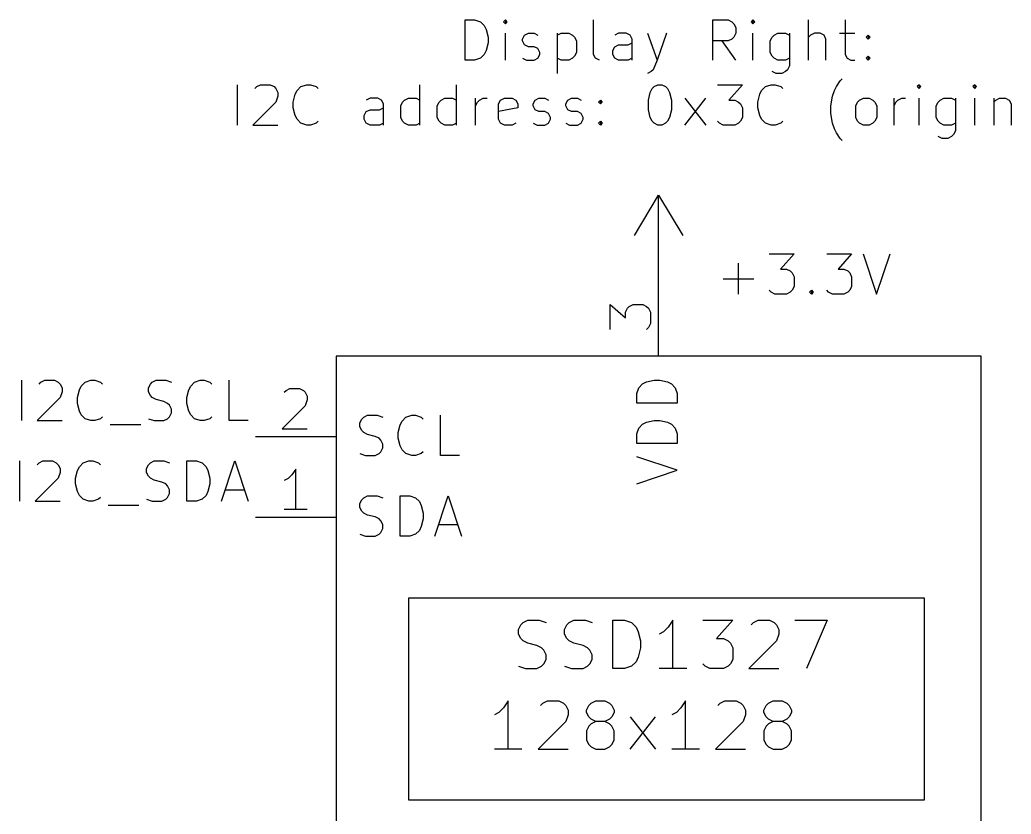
# Model space of a CAD drawing. Header units: millimetres. Extents: x 10 to 287, y -200 to -10.
# Drawn here: x 139.9 to 171.13, y -179.53 to -154.5 of the extents above; entities that cross this region are included whole.
import ezdxf

# ---------------------------------------------------------------- set-up
doc = ezdxf.new("R2010")
doc.units = ezdxf.units.MM
for name, color, linetype in [('GREENSIXTYFIVE', 129, 'CONTINUOUS'), ('LIGHTBLUE', 172, 'CONTINUOUS'), ('LIGHTRED', 12, 'CONTINUOUS'), ('RED', 14, 'CONTINUOUS'), ('REDSIX', 19, 'CONTINUOUS'), ('WHITE', 250, 'CONTINUOUS')]:
    doc.layers.add(name, color=color, linetype=linetype)

msp = doc.modelspace()

# ---------------------------------------------------------------- linework, layer by layer
at = {"layer": 'GREENSIXTYFIVE', "linetype": 'CONTINUOUS'}
for p, q in [((163.5034, -161.8692), (164.2896, -161.8692)), ((163.5034, -161.8692), (164.2896, -161.8692)), ((164.2896, -161.8692), (163.8662, -162.353)), ((164.2896, -161.8692), (163.8662, -162.353)), ((165.3177, -161.8692), (166.1039, -161.8692)), ((165.3177, -161.8692), (166.1039, -161.8692)), ((166.1039, -161.8692), (165.6805, -162.353)), ((166.1039, -161.8692), (165.6805, -162.353)), ((166.4667, -161.8692), (166.89, -163.1392)), ((166.4667, -161.8692), (166.89, -163.1392)), ((166.89, -163.1392), (167.3134, -161.8692)), ((166.89, -163.1392), (167.3134, -161.8692)), ((162.5357, -163.1392), (162.5357, -162.1716)), ((162.5357, -163.1392), (162.5357, -162.1716)), ((163.8662, -162.353), (164.0477, -162.353)), ((163.8662, -162.353), (164.0477, -162.353)), ((164.0477, -162.353), (164.1686, -162.4135)), ((164.0477, -162.353), (164.1686, -162.4135)), ((165.6805, -162.353), (165.862, -162.353)), ((165.6805, -162.353), (165.862, -162.353)), ((165.862, -162.353), (165.9829, -162.4135)), ((165.862, -162.353), (165.9829, -162.4135)), ((162.0519, -162.6554), (163.0196, -162.6554)), ((162.0519, -162.6554), (163.0196, -162.6554)), ((164.1686, -162.4135), (164.2291, -162.474)), ((164.1686, -162.4135), (164.2291, -162.474)), ((164.2291, -162.474), (164.2896, -162.5949)), ((164.2291, -162.474), (164.2896, -162.5949)), ((164.2896, -162.5949), (164.2896, -162.8973)), ((164.2896, -162.5949), (164.2896, -162.8973)), ((165.9829, -162.4135), (166.0434, -162.474)), ((165.9829, -162.4135), (166.0434, -162.474)), ((166.0434, -162.474), (166.1039, -162.5949)), ((166.0434, -162.474), (166.1039, -162.5949)), ((166.1039, -162.5949), (166.1039, -162.8973)), ((166.1039, -162.5949), (166.1039, -162.8973)), ((163.5639, -163.0788), (163.5034, -163.0183)), ((163.5639, -163.0788), (163.5034, -163.0183)), ((164.2291, -163.0183), (164.1686, -163.0788)), ((164.2291, -163.0183), (164.1686, -163.0788)), ((164.2896, -162.8973), (164.2291, -163.0183)), ((164.2896, -162.8973), (164.2291, -163.0183)), ((164.7734, -163.0788), (164.8338, -163.0183)), ((164.7734, -163.0788), (164.8338, -163.0183)), ((164.8338, -163.0183), (164.8943, -163.0788)), ((164.8338, -163.0183), (164.8338, -163.1392)), ((164.8338, -163.0183), (164.8943, -163.0788)), ((164.8338, -163.0183), (164.8338, -163.1392)), ((165.3782, -163.0788), (165.3177, -163.0183)), ((165.3782, -163.0788), (165.3177, -163.0183)), ((166.0434, -163.0183), (165.9829, -163.0788)), ((166.0434, -163.0183), (165.9829, -163.0788)), ((166.1039, -162.8973), (166.0434, -163.0183)), ((166.1039, -162.8973), (166.0434, -163.0183)), ((163.6848, -163.1392), (163.5639, -163.0788)), ((163.6848, -163.1392), (163.5639, -163.0788)), ((164.0477, -163.1392), (163.6848, -163.1392)), ((164.0477, -163.1392), (163.6848, -163.1392)), ((164.1686, -163.0788), (164.0477, -163.1392)), ((164.1686, -163.0788), (164.0477, -163.1392)), ((164.8338, -163.1392), (164.7734, -163.0788)), ((164.8338, -163.1392), (164.7734, -163.0788)), ((164.8943, -163.0788), (164.8338, -163.1392)), ((164.8943, -163.0788), (164.8338, -163.1392)), ((165.4991, -163.1392), (165.3782, -163.0788)), ((165.4991, -163.1392), (165.3782, -163.0788)), ((165.862, -163.1392), (165.4991, -163.1392)), ((165.862, -163.1392), (165.4991, -163.1392)), ((165.9829, -163.0788), (165.862, -163.1392)), ((165.9829, -163.0788), (165.862, -163.1392)), ((159.3375, -166.2732), (159.398, -166.0918)), ((159.3375, -166.2732), (159.398, -166.0918)), ((159.398, -166.0918), (159.519, -165.9708)), ((159.398, -166.0918), (159.519, -165.9708)), ((159.519, -165.9708), (159.6399, -165.9103)), ((159.519, -165.9708), (159.6399, -165.9103)), ((159.6399, -165.9103), (159.8818, -165.8499)), ((159.6399, -165.9103), (159.8818, -165.8499)), ((159.8818, -165.8499), (160.0632, -165.8499)), ((159.8818, -165.8499), (160.0632, -165.8499)), ((160.0632, -165.8499), (160.3051, -165.9103)), ((160.0632, -165.8499), (160.3051, -165.9103)), ((160.3051, -165.9103), (160.4261, -165.9708)), ((160.3051, -165.9103), (160.4261, -165.9708)), ((160.4261, -165.9708), (160.5471, -166.0918)), ((160.4261, -165.9708), (160.5471, -166.0918)), ((160.5471, -166.0918), (160.6075, -166.2732)), ((160.5471, -166.0918), (160.6075, -166.2732)), ((159.3375, -166.5756), (159.3375, -166.2732)), ((159.3375, -166.5756), (159.3375, -166.2732)), ((160.6075, -166.2732), (160.6075, -166.5756)), ((160.6075, -166.2732), (160.6075, -166.5756)), ((160.6075, -166.5756), (159.3375, -166.5756)), ((160.6075, -166.5756), (159.3375, -166.5756)), ((150.6099, -167.1994), (150.6703, -167.0785)), ((150.6099, -167.1994), (150.6703, -167.0785)), ((150.6703, -167.0785), (150.7308, -167.018)), ((150.6703, -167.0785), (150.7308, -167.018)), ((150.7308, -167.018), (150.8518, -166.9575)), ((150.7308, -167.018), (150.8518, -166.9575)), ((150.8518, -166.9575), (151.1541, -166.9575)), ((150.8518, -166.9575), (151.1541, -166.9575)), ((151.1541, -166.9575), (151.3356, -167.018)), ((151.1541, -166.9575), (151.3356, -167.018)), ((151.9403, -167.139), (152.0613, -167.018)), ((151.9403, -167.139), (152.0613, -167.018)), ((152.0613, -167.018), (152.2427, -166.9575)), ((152.0613, -167.018), (152.2427, -166.9575)), ((152.2427, -166.9575), (152.3636, -166.9575)), ((152.2427, -166.9575), (152.3636, -166.9575)), ((152.3636, -166.9575), (152.5451, -167.018)), ((152.3636, -166.9575), (152.5451, -167.018)), ((152.5451, -167.018), (152.6055, -167.0785)), ((152.5451, -167.018), (152.6055, -167.0785)), ((153.1498, -168.2275), (153.1498, -166.9575)), ((153.1498, -168.2275), (153.1498, -166.9575)), ((150.6099, -167.3204), (150.6099, -167.1994)), ((150.6099, -167.3204), (150.6099, -167.1994)), ((150.6703, -167.4413), (150.6099, -167.3204)), ((150.6703, -167.4413), (150.6099, -167.3204)), ((151.8194, -167.5018), (151.8798, -167.2599)), ((151.8194, -167.5018), (151.8798, -167.2599)), ((151.8798, -167.2599), (151.9403, -167.139)), ((151.8798, -167.2599), (151.9403, -167.139)), ((159.3375, -167.5432), (159.398, -167.3618)), ((159.3375, -167.5432), (159.398, -167.3618)), ((159.398, -167.3618), (159.519, -167.2408)), ((159.398, -167.3618), (159.519, -167.2408)), ((159.519, -167.2408), (159.6399, -167.1803)), ((159.519, -167.2408), (159.6399, -167.1803)), ((159.6399, -167.1803), (159.8818, -167.1199)), ((159.6399, -167.1803), (159.8818, -167.1199)), ((159.8818, -167.1199), (160.0632, -167.1199)), ((159.8818, -167.1199), (160.0632, -167.1199)), ((160.0632, -167.1199), (160.3051, -167.1803)), ((160.0632, -167.1199), (160.3051, -167.1803)), ((160.3051, -167.1803), (160.4261, -167.2408)), ((160.3051, -167.1803), (160.4261, -167.2408)), ((160.4261, -167.2408), (160.5471, -167.3618)), ((160.4261, -167.2408), (160.5471, -167.3618)), ((160.5471, -167.3618), (160.6075, -167.5432)), ((160.5471, -167.3618), (160.6075, -167.5432)), ((150.7308, -167.5018), (150.6703, -167.4413)), ((150.7308, -167.5018), (150.6703, -167.4413)), ((150.8518, -167.5623), (150.7308, -167.5018)), ((150.8518, -167.5623), (150.7308, -167.5018)), ((151.0937, -167.6228), (150.8518, -167.5623)), ((151.0937, -167.6228), (150.8518, -167.5623)), ((151.2146, -167.6832), (151.0937, -167.6228)), ((151.2146, -167.6832), (151.0937, -167.6228)), ((151.2751, -167.7437), (151.2146, -167.6832)), ((151.2751, -167.7437), (151.2146, -167.6832)), ((151.8194, -167.6832), (151.8194, -167.5018)), ((151.8194, -167.6832), (151.8194, -167.5018)), ((151.8798, -167.9251), (151.8194, -167.6832)), ((151.8798, -167.9251), (151.8194, -167.6832)), ((159.3375, -167.8456), (159.3375, -167.5432)), ((159.3375, -167.8456), (159.3375, -167.5432)), ((160.6075, -167.5432), (160.6075, -167.8456)), ((160.6075, -167.5432), (160.6075, -167.8456)), ((151.3356, -167.8647), (151.2751, -167.7437)), ((151.3356, -167.8647), (151.2751, -167.7437)), ((151.2751, -168.1066), (151.3356, -167.9856)), ((151.2751, -168.1066), (151.3356, -167.9856)), ((151.3356, -167.9856), (151.3356, -167.8647)), ((151.3356, -167.9856), (151.3356, -167.8647)), ((151.9403, -168.0461), (151.8798, -167.9251)), ((151.9403, -168.0461), (151.8798, -167.9251)), ((160.6075, -167.8456), (159.3375, -167.8456)), ((160.6075, -167.8456), (159.3375, -167.8456)), ((150.6099, -168.1671), (150.7913, -168.2275)), ((150.6099, -168.1671), (150.7913, -168.2275)), ((150.7913, -168.2275), (151.0937, -168.2275)), ((150.7913, -168.2275), (151.0937, -168.2275)), ((151.0937, -168.2275), (151.2146, -168.1671)), ((151.0937, -168.2275), (151.2146, -168.1671)), ((151.2146, -168.1671), (151.2751, -168.1066)), ((151.2146, -168.1671), (151.2751, -168.1066)), ((152.0613, -168.1671), (151.9403, -168.0461)), ((152.0613, -168.1671), (151.9403, -168.0461)), ((152.2427, -168.2275), (152.0613, -168.1671)), ((152.2427, -168.2275), (152.0613, -168.1671)), ((152.3636, -168.2275), (152.2427, -168.2275)), ((152.3636, -168.2275), (152.2427, -168.2275)), ((152.5451, -168.1671), (152.3636, -168.2275)), ((152.5451, -168.1671), (152.3636, -168.2275)), ((152.6055, -168.1066), (152.5451, -168.1671)), ((152.6055, -168.1066), (152.5451, -168.1671)), ((153.7546, -168.2275), (153.1498, -168.2275)), ((153.7546, -168.2275), (153.1498, -168.2275)), ((160.6075, -168.6923), (159.3375, -168.2689)), ((160.6075, -168.6923), (159.3375, -168.2689)), ((159.3375, -169.1156), (160.6075, -168.6923)), ((159.3375, -169.1156), (160.6075, -168.6923)), ((150.6703, -169.6185), (150.7308, -169.558)), ((150.6703, -169.6185), (150.7308, -169.558)), ((150.7308, -169.558), (150.8518, -169.4975)), ((150.7308, -169.558), (150.8518, -169.4975)), ((150.8518, -169.4975), (151.1541, -169.4975)), ((150.8518, -169.4975), (151.1541, -169.4975)), ((151.1541, -169.4975), (151.3356, -169.558)), ((151.1541, -169.4975), (151.3356, -169.558)), ((151.8798, -170.7675), (151.8798, -169.4975)), ((151.8798, -169.4975), (152.1822, -169.4975)), ((151.8798, -170.7675), (151.8798, -169.4975)), ((151.8798, -169.4975), (152.1822, -169.4975)), ((152.1822, -169.4975), (152.3636, -169.558)), ((152.1822, -169.4975), (152.3636, -169.558)), ((152.3636, -169.558), (152.4846, -169.679)), ((152.3636, -169.558), (152.4846, -169.679)), ((152.9684, -170.7675), (153.3917, -169.4975)), ((152.9684, -170.7675), (153.3917, -169.4975)), ((153.3917, -169.4975), (153.8151, -170.7675)), ((153.3917, -169.4975), (153.8151, -170.7675)), ((150.6099, -169.7394), (150.6703, -169.6185)), ((150.6099, -169.7394), (150.6703, -169.6185)), ((150.6099, -169.8604), (150.6099, -169.7394)), ((150.6099, -169.8604), (150.6099, -169.7394)), ((150.6703, -169.9813), (150.6099, -169.8604)), ((150.6703, -169.9813), (150.6099, -169.8604)), ((152.4846, -169.679), (152.5451, -169.7999)), ((152.4846, -169.679), (152.5451, -169.7999)), ((152.5451, -169.7999), (152.6055, -170.0418)), ((152.5451, -169.7999), (152.6055, -170.0418)), ((150.7308, -170.0418), (150.6703, -169.9813)), ((150.7308, -170.0418), (150.6703, -169.9813)), ((150.8518, -170.1023), (150.7308, -170.0418)), ((150.8518, -170.1023), (150.7308, -170.0418)), ((151.0937, -170.1628), (150.8518, -170.1023)), ((151.0937, -170.1628), (150.8518, -170.1023)), ((151.2146, -170.2232), (151.0937, -170.1628)), ((151.2146, -170.2232), (151.0937, -170.1628)), ((152.6055, -170.0418), (152.6055, -170.2232)), ((152.6055, -170.0418), (152.6055, -170.2232)), ((151.2751, -170.2837), (151.2146, -170.2232)), ((151.2751, -170.2837), (151.2146, -170.2232)), ((151.3356, -170.4047), (151.2751, -170.2837)), ((151.3356, -170.4047), (151.2751, -170.2837)), ((151.3356, -170.5256), (151.3356, -170.4047)), ((151.3356, -170.5256), (151.3356, -170.4047)), ((152.5451, -170.4651), (152.4846, -170.5861)), ((152.5451, -170.4651), (152.4846, -170.5861)), ((152.6055, -170.2232), (152.5451, -170.4651)), ((152.6055, -170.2232), (152.5451, -170.4651)), ((153.0894, -170.4047), (153.6941, -170.4047)), ((153.0894, -170.4047), (153.6941, -170.4047)), ((150.6099, -170.7071), (150.7913, -170.7675)), ((150.6099, -170.7071), (150.7913, -170.7675)), ((150.7913, -170.7675), (151.0937, -170.7675)), ((150.7913, -170.7675), (151.0937, -170.7675)), ((151.0937, -170.7675), (151.2146, -170.7071)), ((151.0937, -170.7675), (151.2146, -170.7071)), ((151.2146, -170.7071), (151.2751, -170.6466)), ((151.2146, -170.7071), (151.2751, -170.6466)), ((151.2751, -170.6466), (151.3356, -170.5256)), ((151.2751, -170.6466), (151.3356, -170.5256)), ((152.1822, -170.7675), (151.8798, -170.7675)), ((152.1822, -170.7675), (151.8798, -170.7675)), ((152.3636, -170.7071), (152.1822, -170.7675)), ((152.3636, -170.7071), (152.1822, -170.7675)), ((152.4846, -170.5861), (152.3636, -170.7071)), ((152.4846, -170.5861), (152.3636, -170.7071))]:
    msp.add_line(p, q, dxfattribs=at)
at = {"layer": 'LIGHTBLUE', "linetype": 'CONTINUOUS'}
for p, q in [((153.924, -155.7709), (153.924, -154.5009)), ((153.924, -154.5009), (154.2264, -154.5009)), ((154.2264, -154.5009), (154.4078, -154.5614)), ((154.4078, -154.5614), (154.5288, -154.6824)), ((155.194, -154.5009), (155.1336, -154.5614)), ((155.1336, -154.5614), (155.194, -154.6219)), ((155.2545, -154.5614), (155.194, -154.5009)), ((155.194, -154.5009), (155.194, -154.6219)), ((155.194, -154.6219), (155.2545, -154.5614)), ((157.9759, -155.5895), (157.9759, -154.5009)), ((161.7253, -155.7709), (161.7253, -154.5009)), ((161.7253, -154.5009), (162.2091, -154.5009)), ((162.2091, -154.5009), (162.3301, -154.5614)), ((162.3301, -154.5614), (162.3906, -154.6219)), ((162.9953, -154.5009), (162.9349, -154.5614)), ((162.9349, -154.5614), (162.9953, -154.6219)), ((163.0558, -154.5614), (162.9953, -154.5009)), ((162.9953, -154.5009), (162.9953, -154.6219)), ((162.9953, -154.6219), (163.0558, -154.5614)), ((164.7491, -155.7709), (164.7491, -154.5009)), ((165.8981, -154.5009), (165.8981, -155.5895)), ((154.5288, -154.6824), (154.5893, -154.8033)), ((154.5893, -154.8033), (154.6497, -155.0452)), ((162.3906, -154.6219), (162.451, -154.7428)), ((162.451, -154.7428), (162.451, -154.9243)), ((154.6497, -155.0452), (154.6497, -155.2266)), ((155.194, -155.7709), (155.194, -154.9243)), ((155.7384, -155.1057), (155.7988, -154.9847)), ((155.7384, -155.1662), (155.7384, -155.1057)), ((155.7988, -155.2871), (155.7384, -155.1662)), ((155.7988, -154.9847), (155.9198, -154.9243)), ((155.9198, -154.9243), (156.1012, -154.9243)), ((156.1012, -154.9243), (156.2222, -154.9847)), ((156.8269, -154.9243), (156.8269, -156.1943)), ((156.8269, -154.9847), (156.9479, -154.9243)), ((156.9479, -154.9243), (157.1898, -154.9243)), ((157.1898, -154.9243), (157.3107, -154.9847)), ((157.3107, -154.9847), (157.3712, -155.0452)), ((157.3712, -155.0452), (157.4317, -155.1662)), ((157.4317, -155.1662), (157.4317, -155.529)), ((158.7621, -154.9243), (158.6411, -154.9847)), ((159.004, -154.9243), (158.7621, -154.9243)), ((159.1249, -154.9847), (159.004, -154.9243)), ((159.1854, -155.1057), (159.1249, -154.9847)), ((159.1854, -155.7709), (159.1854, -155.1057)), ((159.6692, -154.9243), (159.9716, -155.7709)), ((160.2739, -154.9243), (159.9716, -155.7709)), ((162.2091, -155.1662), (161.7253, -155.1662)), ((162.451, -155.7709), (162.0277, -155.1662)), ((162.3301, -155.1057), (162.2091, -155.1662)), ((162.3906, -155.0452), (162.3301, -155.1057)), ((162.451, -154.9243), (162.3906, -155.0452)), ((162.9953, -155.7709), (162.9953, -154.9243)), ((163.5397, -155.1662), (163.6001, -155.0452)), ((163.5397, -155.529), (163.5397, -155.1662)), ((163.6001, -155.0452), (163.6606, -154.9847)), ((163.6606, -154.9847), (163.7816, -154.9243)), ((163.7816, -154.9243), (164.0235, -154.9243)), ((164.0235, -154.9243), (164.1444, -154.9847)), ((164.1444, -154.9243), (164.1444, -155.9524)), ((164.8096, -154.9847), (164.7491, -155.0452)), ((164.9306, -154.9243), (164.8096, -154.9847)), ((165.112, -154.9243), (164.9306, -154.9243)), ((165.2329, -154.9847), (165.112, -154.9243)), ((165.2934, -155.1057), (165.2329, -154.9847)), ((165.2934, -155.7709), (165.2934, -155.1057)), ((165.7167, -154.9243), (166.2005, -154.9243)), ((166.5634, -155.0452), (166.6238, -154.9847)), ((166.6238, -155.1057), (166.5634, -155.0452)), ((166.6238, -154.9847), (166.6843, -155.0452)), ((166.6238, -154.9847), (166.6238, -155.1057)), ((166.6843, -155.0452), (166.6238, -155.1057)), ((154.5893, -155.4685), (154.5288, -155.5895)), ((154.6497, -155.2266), (154.5893, -155.4685)), ((155.9198, -155.3476), (155.7988, -155.2871)), ((156.1012, -155.3476), (155.9198, -155.3476)), ((156.2222, -155.4081), (156.1012, -155.3476)), ((156.2826, -155.529), (156.2222, -155.4081)), ((156.2826, -155.5895), (156.2826, -155.529)), ((157.4317, -155.529), (157.3712, -155.65)), ((158.5807, -155.4685), (158.6411, -155.3476)), ((158.5807, -155.5895), (158.5807, -155.4685)), ((158.6411, -155.3476), (158.7621, -155.2871)), ((158.7621, -155.2871), (159.0645, -155.2871)), ((159.0645, -155.2871), (159.1854, -155.2266)), ((163.6001, -155.65), (163.5397, -155.529)), ((154.2264, -155.7709), (153.924, -155.7709)), ((154.4078, -155.7105), (154.2264, -155.7709)), ((154.5288, -155.5895), (154.4078, -155.7105)), ((155.7384, -155.7105), (155.8593, -155.7709)), ((155.8593, -155.7709), (156.1012, -155.7709)), ((156.1012, -155.7709), (156.2222, -155.7105)), ((156.2222, -155.7105), (156.2826, -155.5895)), ((156.9479, -155.7709), (156.8269, -155.7105)), ((157.1898, -155.7709), (156.9479, -155.7709)), ((157.3107, -155.7105), (157.1898, -155.7709)), ((157.3712, -155.65), (157.3107, -155.7105)), ((158.0364, -155.7105), (157.9759, -155.5895)), ((158.1574, -155.7709), (158.0364, -155.7105)), ((158.6411, -155.7105), (158.5807, -155.5895)), ((158.7621, -155.7709), (158.6411, -155.7105)), ((159.0645, -155.7709), (158.7621, -155.7709)), ((159.1854, -155.7105), (159.0645, -155.7709)), ((159.9716, -155.7709), (159.8506, -156.0733)), ((163.6606, -155.7105), (163.6001, -155.65)), ((163.7816, -155.7709), (163.6606, -155.7105)), ((164.0235, -155.7709), (163.7816, -155.7709)), ((164.1444, -155.7105), (164.0235, -155.7709)), ((165.8981, -155.5895), (165.9586, -155.7105)), ((165.9586, -155.7105), (166.0796, -155.7709)), ((166.0796, -155.7709), (166.2005, -155.7709)), ((166.5634, -155.7105), (166.6238, -155.65)), ((166.6238, -155.7709), (166.5634, -155.7105)), ((166.6238, -155.65), (166.6843, -155.7105)), ((166.6238, -155.65), (166.6238, -155.7709)), ((166.6843, -155.7105), (166.6238, -155.7709)), ((159.7901, -156.1338), (159.6692, -156.1943)), ((159.8506, -156.0733), (159.7901, -156.1338)), ((163.7211, -156.1943), (163.6001, -156.1338)), ((164.0235, -156.1338), (163.9025, -156.1943)), ((164.0839, -156.0733), (164.0235, -156.1338)), ((164.1444, -155.9524), (164.0839, -156.0733)), ((163.9025, -156.1943), (163.7211, -156.1943)), ((165.6261, -156.606), (165.747, -156.4246)), ((165.747, -156.4246), (165.8075, -156.3641)), ((146.7576, -157.8155), (146.7576, -156.5455)), ((147.302, -156.6665), (147.3624, -156.606)), ((147.3624, -156.606), (147.4834, -156.5455)), ((147.4834, -156.5455), (147.7858, -156.5455)), ((147.7858, -156.5455), (147.9067, -156.606)), ((147.9067, -156.606), (147.9672, -156.6665)), ((147.9672, -156.6665), (148.0277, -156.7874)), ((148.5719, -156.8479), (148.6324, -156.727)), ((148.6324, -156.727), (148.7534, -156.606)), ((148.7534, -156.606), (148.9348, -156.5455)), ((148.9348, -156.5455), (149.0557, -156.5455)), ((149.0557, -156.5455), (149.2372, -156.606)), ((149.2372, -156.606), (149.2976, -156.6665)), ((152.5028, -157.8155), (152.5028, -156.5455)), ((153.6518, -157.8155), (153.6518, -156.5455)), ((159.7599, -156.7874), (159.8204, -156.6665)), ((159.8204, -156.6665), (159.8809, -156.606)), ((159.8809, -156.606), (160.0018, -156.5455)), ((160.0018, -156.5455), (160.1228, -156.5455)), ((160.1228, -156.5455), (160.2437, -156.606)), ((160.2437, -156.606), (160.3042, -156.6665)), ((160.3042, -156.6665), (160.3647, -156.7874)), ((161.8766, -156.5455), (162.6628, -156.5455)), ((162.6628, -156.5455), (162.2394, -157.0293)), ((163.207, -156.8479), (163.2675, -156.727)), ((163.2675, -156.727), (163.3885, -156.606)), ((163.3885, -156.606), (163.5699, -156.5455)), ((163.5699, -156.5455), (163.6908, -156.5455)), ((163.6908, -156.5455), (163.8723, -156.606)), ((163.8723, -156.606), (163.9327, -156.6665)), ((165.5051, -156.9084), (165.5656, -156.727)), ((165.5656, -156.727), (165.6261, -156.606)), ((168.2265, -156.5455), (168.1661, -156.606)), ((168.1661, -156.606), (168.2265, -156.6665)), ((168.287, -156.606), (168.2265, -156.5455)), ((168.2265, -156.5455), (168.2265, -156.6665)), ((168.2265, -156.6665), (168.287, -156.606)), ((169.9803, -156.5455), (169.9199, -156.606)), ((169.9199, -156.606), (169.9803, -156.6665)), ((170.0408, -156.606), (169.9803, -156.5455)), ((169.9803, -156.5455), (169.9803, -156.6665)), ((169.9803, -156.6665), (170.0408, -156.606)), ((147.9672, -157.0898), (147.2415, -157.8155)), ((148.0277, -156.9084), (147.9672, -157.0898)), ((148.0277, -156.7874), (148.0277, -156.9084)), ((148.5115, -157.0898), (148.5719, -156.8479)), ((148.5115, -157.2712), (148.5115, -157.0898)), ((150.9305, -156.9689), (150.8095, -157.0293)), ((151.1724, -156.9689), (150.9305, -156.9689)), ((151.2933, -157.0293), (151.1724, -156.9689)), ((151.3538, -157.1503), (151.2933, -157.0293)), ((151.8981, -157.2108), (151.9585, -157.0898)), ((151.9585, -157.0898), (152.019, -157.0293)), ((152.019, -157.0293), (152.14, -156.9689)), ((152.14, -156.9689), (152.3819, -156.9689)), ((152.3819, -156.9689), (152.5028, -157.0293)), ((153.0471, -157.2108), (153.1075, -157.0898)), ((153.1075, -157.0898), (153.168, -157.0293)), ((153.168, -157.0293), (153.289, -156.9689)), ((153.289, -156.9689), (153.5309, -156.9689)), ((153.5309, -156.9689), (153.6518, -157.0293)), ((154.2565, -157.8155), (154.2565, -156.9689)), ((154.2565, -157.2108), (154.317, -157.0898)), ((154.317, -157.0898), (154.3775, -157.0293)), ((154.3775, -157.0293), (154.4984, -156.9689)), ((154.4984, -156.9689), (154.6194, -156.9689)), ((154.9823, -157.1503), (155.0427, -157.0293)), ((155.0427, -157.0293), (155.1637, -156.9689)), ((155.1637, -156.9689), (155.4056, -156.9689)), ((155.4056, -156.9689), (155.5265, -157.0293)), ((155.5265, -157.0293), (155.587, -157.1503)), ((156.0709, -157.1503), (156.1313, -157.0293)), ((156.1313, -157.0293), (156.2523, -156.9689)), ((156.2523, -156.9689), (156.4337, -156.9689)), ((156.4337, -156.9689), (156.5547, -157.0293)), ((157.099, -157.1503), (157.1594, -157.0293)), ((157.1594, -157.0293), (157.2804, -156.9689)), ((157.2804, -156.9689), (157.4618, -156.9689)), ((157.4618, -156.9689), (157.5828, -157.0293)), ((158.1271, -157.0898), (158.1875, -157.0293)), ((158.1875, -157.1503), (158.1271, -157.0898)), ((158.1875, -157.0293), (158.248, -157.0898)), ((158.1875, -157.0293), (158.1875, -157.1503)), ((158.248, -157.0898), (158.1875, -157.1503)), ((159.6995, -157.0293), (159.7599, -156.7874)), ((159.6995, -157.3317), (159.6995, -157.0293)), ((160.3647, -156.7874), (160.4252, -157.0293)), ((160.4252, -157.0293), (160.4252, -157.3317)), ((160.8485, -157.8155), (161.5137, -156.9689)), ((160.8485, -156.9689), (161.5137, -157.8155)), ((162.2394, -157.0293), (162.4209, -157.0293)), ((162.4209, -157.0293), (162.5418, -157.0898)), ((162.5418, -157.0898), (162.6023, -157.1503)), ((163.1466, -157.0898), (163.207, -156.8479)), ((163.1466, -157.2712), (163.1466, -157.0898)), ((165.4446, -157.2108), (165.5051, -156.9084)), ((166.2309, -157.2108), (166.2913, -157.0898)), ((166.2913, -157.0898), (166.3518, -157.0293)), ((166.3518, -157.0293), (166.4728, -156.9689)), ((166.4728, -156.9689), (166.6542, -156.9689)), ((166.6542, -156.9689), (166.7751, -157.0293)), ((166.7751, -157.0293), (166.8356, -157.0898)), ((166.8356, -157.0898), (166.8961, -157.2108)), ((167.4403, -157.8155), (167.4403, -156.9689)), ((167.4403, -157.2108), (167.5008, -157.0898)), ((167.5008, -157.0898), (167.5613, -157.0293)), ((167.5613, -157.0293), (167.6822, -156.9689)), ((167.6822, -156.9689), (167.8032, -156.9689)), ((168.2265, -157.8155), (168.2265, -156.9689)), ((168.7709, -157.2108), (168.8313, -157.0898)), ((168.8313, -157.0898), (168.8918, -157.0293)), ((168.8918, -157.0293), (169.0128, -156.9689)), ((169.0128, -156.9689), (169.2547, -156.9689)), ((169.2547, -156.9689), (169.3756, -157.0293)), ((169.3756, -156.9689), (169.3756, -157.997)), ((169.9803, -157.8155), (169.9803, -156.9689)), ((170.5851, -156.9689), (170.5851, -157.8155)), ((170.5851, -157.0898), (170.6456, -157.0293)), ((170.6456, -157.0293), (170.7666, -156.9689)), ((170.7666, -156.9689), (170.948, -156.9689)), ((170.948, -156.9689), (171.0689, -157.0293)), ((171.0689, -157.0293), (171.1294, -157.1503)), ((148.5719, -157.5131), (148.5115, -157.2712)), ((150.7491, -157.5131), (150.8095, -157.3922)), ((150.8095, -157.3922), (150.9305, -157.3317)), ((150.9305, -157.3317), (151.2329, -157.3317)), ((151.2329, -157.3317), (151.3538, -157.2712)), ((151.3538, -157.8155), (151.3538, -157.1503)), ((151.8981, -157.5736), (151.8981, -157.2108)), ((153.0471, -157.5736), (153.0471, -157.2108)), ((154.9823, -157.6341), (154.9823, -157.1503)), ((155.587, -157.2712), (154.9823, -157.3922)), ((155.587, -157.1503), (155.587, -157.2712)), ((156.0709, -157.2108), (156.0709, -157.1503)), ((156.1313, -157.3317), (156.0709, -157.2108)), ((156.2523, -157.3922), (156.1313, -157.3317)), ((156.4337, -157.3922), (156.2523, -157.3922)), ((156.5547, -157.4527), (156.4337, -157.3922)), ((157.099, -157.2108), (157.099, -157.1503)), ((157.1594, -157.3317), (157.099, -157.2108)), ((157.2804, -157.3922), (157.1594, -157.3317)), ((157.4618, -157.3922), (157.2804, -157.3922)), ((157.5828, -157.4527), (157.4618, -157.3922)), ((159.7599, -157.5736), (159.6995, -157.3317)), ((160.4252, -157.3317), (160.3647, -157.5736)), ((162.6023, -157.1503), (162.6628, -157.2712)), ((162.6628, -157.2712), (162.6628, -157.5736)), ((163.207, -157.5131), (163.1466, -157.2712)), ((165.4446, -157.4527), (165.4446, -157.2108)), ((166.2309, -157.5736), (166.2309, -157.2108)), ((166.8961, -157.2108), (166.8961, -157.5736)), ((168.7709, -157.5736), (168.7709, -157.2108)), ((171.1294, -157.1503), (171.1294, -157.8155)), ((148.6324, -157.6341), (148.5719, -157.5131)), ((148.7534, -157.7551), (148.6324, -157.6341)), ((149.2976, -157.6946), (149.2372, -157.7551)), ((150.7491, -157.6341), (150.7491, -157.5131)), ((150.8095, -157.7551), (150.7491, -157.6341)), ((151.9585, -157.6946), (151.8981, -157.5736)), ((152.019, -157.7551), (151.9585, -157.6946)), ((153.1075, -157.6946), (153.0471, -157.5736)), ((153.168, -157.7551), (153.1075, -157.6946)), ((155.0427, -157.7551), (154.9823, -157.6341)), ((156.6151, -157.5736), (156.5547, -157.4527)), ((156.5547, -157.7551), (156.6151, -157.6341)), ((156.6151, -157.6341), (156.6151, -157.5736)), ((157.6432, -157.5736), (157.5828, -157.4527)), ((157.5828, -157.7551), (157.6432, -157.6341)), ((157.6432, -157.6341), (157.6432, -157.5736)), ((158.1271, -157.7551), (158.1875, -157.6946)), ((158.1875, -157.6946), (158.248, -157.7551)), ((158.1875, -157.6946), (158.1875, -157.8155)), ((159.8204, -157.6946), (159.7599, -157.5736)), ((159.8809, -157.7551), (159.8204, -157.6946)), ((160.3042, -157.6946), (160.2437, -157.7551)), ((160.3647, -157.5736), (160.3042, -157.6946)), ((161.9371, -157.7551), (161.8766, -157.6946)), ((162.6023, -157.6946), (162.5418, -157.7551)), ((162.6628, -157.5736), (162.6023, -157.6946)), ((163.2675, -157.6341), (163.207, -157.5131)), ((163.3885, -157.7551), (163.2675, -157.6341)), ((163.9327, -157.6946), (163.8723, -157.7551)), ((165.5051, -157.7551), (165.4446, -157.4527)), ((166.2913, -157.6946), (166.2309, -157.5736)), ((166.3518, -157.7551), (166.2913, -157.6946)), ((166.8356, -157.6946), (166.7751, -157.7551)), ((166.8961, -157.5736), (166.8356, -157.6946)), ((168.8313, -157.6946), (168.7709, -157.5736)), ((168.8918, -157.7551), (168.8313, -157.6946)), ((147.2415, -157.8155), (148.0277, -157.8155)), ((148.9348, -157.8155), (148.7534, -157.7551)), ((149.0557, -157.8155), (148.9348, -157.8155)), ((149.2372, -157.7551), (149.0557, -157.8155)), ((150.9305, -157.8155), (150.8095, -157.7551)), ((151.2329, -157.8155), (150.9305, -157.8155)), ((151.3538, -157.7551), (151.2329, -157.8155)), ((152.14, -157.8155), (152.019, -157.7551)), ((152.3819, -157.8155), (152.14, -157.8155)), ((152.5028, -157.7551), (152.3819, -157.8155)), ((153.289, -157.8155), (153.168, -157.7551)), ((153.5309, -157.8155), (153.289, -157.8155)), ((153.6518, -157.7551), (153.5309, -157.8155)), ((155.1637, -157.8155), (155.0427, -157.7551)), ((155.4056, -157.8155), (155.1637, -157.8155)), ((155.5265, -157.7551), (155.4056, -157.8155)), ((156.0709, -157.7551), (156.1918, -157.8155)), ((156.1918, -157.8155), (156.4337, -157.8155)), ((156.4337, -157.8155), (156.5547, -157.7551)), ((157.099, -157.7551), (157.2199, -157.8155)), ((157.2199, -157.8155), (157.4618, -157.8155)), ((157.4618, -157.8155), (157.5828, -157.7551)), ((158.1875, -157.8155), (158.1271, -157.7551)), ((158.248, -157.7551), (158.1875, -157.8155)), ((160.0018, -157.8155), (159.8809, -157.7551)), ((160.1228, -157.8155), (160.0018, -157.8155)), ((160.2437, -157.7551), (160.1228, -157.8155)), ((162.058, -157.8155), (161.9371, -157.7551)), ((162.4209, -157.8155), (162.058, -157.8155)), ((162.5418, -157.7551), (162.4209, -157.8155)), ((163.5699, -157.8155), (163.3885, -157.7551)), ((163.6908, -157.8155), (163.5699, -157.8155)), ((163.8723, -157.7551), (163.6908, -157.8155)), ((165.5656, -157.9365), (165.5051, -157.7551)), ((165.6261, -158.0574), (165.5656, -157.9365)), ((166.4728, -157.8155), (166.3518, -157.7551)), ((166.6542, -157.8155), (166.4728, -157.8155)), ((166.7751, -157.7551), (166.6542, -157.8155)), ((169.0128, -157.8155), (168.8918, -157.7551)), ((169.2547, -157.8155), (169.0128, -157.8155)), ((169.3756, -157.7551), (169.2547, -157.8155)), ((169.3756, -157.997), (169.3151, -158.1179)), ((165.747, -158.2389), (165.6261, -158.0574)), ((165.8075, -158.2993), (165.747, -158.2389)), ((168.9523, -158.2389), (168.8313, -158.1784)), ((169.1337, -158.2389), (168.9523, -158.2389)), ((169.2547, -158.1784), (169.1337, -158.2389)), ((169.3151, -158.1179), (169.2547, -158.1784))]:
    msp.add_line(p, q, dxfattribs=at)
at = {"layer": 'LIGHTRED', "linetype": 'CONTINUOUS'}
for p, q in [((158.4929, -164.2532), (158.4929, -163.467)), ((158.4929, -163.467), (158.9767, -163.8904)), ((158.4929, -164.2532), (158.4929, -163.467)), ((158.4929, -163.467), (158.9767, -163.8904)), ((158.9767, -163.7089), (159.0372, -163.588)), ((158.9767, -163.7089), (159.0372, -163.588)), ((159.0372, -163.588), (159.0977, -163.5275)), ((159.0372, -163.588), (159.0977, -163.5275)), ((159.0977, -163.5275), (159.2186, -163.467)), ((159.0977, -163.5275), (159.2186, -163.467)), ((159.2186, -163.467), (159.521, -163.467)), ((159.2186, -163.467), (159.521, -163.467)), ((159.521, -163.467), (159.642, -163.5275)), ((159.521, -163.467), (159.642, -163.5275)), ((159.642, -163.5275), (159.7025, -163.588)), ((159.642, -163.5275), (159.7025, -163.588)), ((159.7025, -163.588), (159.7629, -163.7089)), ((159.7025, -163.588), (159.7629, -163.7089)), ((158.9767, -163.8904), (158.9767, -163.7089)), ((158.9767, -163.8904), (158.9767, -163.7089)), ((159.7629, -163.7089), (159.7629, -164.0718)), ((159.7629, -163.7089), (159.7629, -164.0718)), ((159.7025, -164.1927), (159.642, -164.2532)), ((159.7025, -164.1927), (159.642, -164.2532)), ((159.7629, -164.0718), (159.7025, -164.1927)), ((159.7629, -164.0718), (159.7025, -164.1927)), ((148.2876, -166.1734), (148.4086, -166.1129)), ((148.2876, -166.1734), (148.4086, -166.1129)), ((148.4086, -166.1129), (148.711, -166.1129)), ((148.4086, -166.1129), (148.711, -166.1129)), ((148.711, -166.1129), (148.8319, -166.1734)), ((148.711, -166.1129), (148.8319, -166.1734)), ((148.2272, -166.2339), (148.2876, -166.1734)), ((148.2272, -166.2339), (148.2876, -166.1734)), ((148.8319, -166.1734), (148.8924, -166.2339)), ((148.8319, -166.1734), (148.8924, -166.2339)), ((148.8924, -166.2339), (148.9529, -166.3548)), ((148.8924, -166.2339), (148.9529, -166.3548)), ((148.9529, -166.3548), (148.9529, -166.4758)), ((148.9529, -166.3548), (148.9529, -166.4758)), ((148.8924, -166.6572), (148.1667, -167.3829)), ((148.8924, -166.6572), (148.1667, -167.3829)), ((148.9529, -166.4758), (148.8924, -166.6572)), ((148.9529, -166.4758), (148.8924, -166.6572)), ((148.1667, -167.3829), (148.9529, -167.3829)), ((148.1667, -167.3829), (148.9529, -167.3829)), ((148.3481, -168.9553), (148.2272, -169.0158)), ((148.3481, -168.9553), (148.2272, -169.0158)), ((148.4691, -168.8344), (148.3481, -168.9553)), ((148.4691, -168.8344), (148.3481, -168.9553)), ((148.59, -168.6529), (148.4691, -168.8344)), ((148.59, -168.6529), (148.4691, -168.8344)), ((148.59, -169.9229), (148.59, -168.6529)), ((148.59, -169.9229), (148.59, -168.6529)), ((148.9529, -169.9229), (148.2272, -169.9229)), ((148.9529, -169.9229), (148.2272, -169.9229))]:
    msp.add_line(p, q, dxfattribs=at)
at = {"layer": 'RED', "linetype": 'CONTINUOUS'}
for p, q in [((159.258, -161.29), (160.02, -160.02)), ((160.02, -160.02), (160.782, -161.29)), ((160.02, -162.56), (160.02, -160.02)), ((160.02, -165.1), (160.02, -162.56)), ((160.02, -165.1), (160.02, -162.56)), ((149.86, -165.1), (149.86, -185.42)), ((170.18, -165.1), (149.86, -165.1)), ((170.18, -185.42), (170.18, -165.1)), ((149.86, -167.64), (147.32, -167.64)), ((149.86, -167.64), (147.32, -167.64)), ((149.86, -170.18), (147.32, -170.18)), ((149.86, -170.18), (147.32, -170.18)), ((152.146, -172.72), (152.146, -179.07)), ((168.402, -172.72), (152.146, -172.72)), ((168.402, -179.07), (168.402, -172.72)), ((155.6095, -173.7053), (155.6821, -173.5602)), ((155.6821, -173.5602), (155.7547, -173.4876)), ((155.7547, -173.4876), (155.8998, -173.415)), ((155.8998, -173.415), (156.2627, -173.415)), ((156.2627, -173.415), (156.4804, -173.4876)), ((157.0609, -173.7053), (157.1335, -173.5602)), ((157.1335, -173.5602), (157.2061, -173.4876)), ((157.2061, -173.4876), (157.3512, -173.415)), ((157.3512, -173.415), (157.7141, -173.415)), ((157.7141, -173.415), (157.9318, -173.4876)), ((158.5849, -174.939), (158.5849, -173.415)), ((158.5849, -173.415), (158.9478, -173.415)), ((158.9478, -173.415), (159.1655, -173.4876)), ((159.1655, -173.4876), (159.3106, -173.6327)), ((159.3106, -173.6327), (159.3832, -173.7779)), ((160.3266, -173.6327), (160.1815, -173.7779)), ((160.4718, -173.415), (160.3266, -173.6327)), ((160.4718, -174.939), (160.4718, -173.415)), ((161.4152, -173.415), (162.3586, -173.415)), ((162.3586, -173.415), (161.8506, -173.9956)), ((162.9391, -173.5602), (163.0117, -173.4876)), ((163.0117, -173.4876), (163.1569, -173.415)), ((163.1569, -173.415), (163.5197, -173.415)), ((163.5197, -173.415), (163.6649, -173.4876)), ((163.6649, -173.4876), (163.7374, -173.5602)), ((163.7374, -173.5602), (163.81, -173.7053)), ((164.318, -173.415), (165.334, -173.415)), ((165.334, -173.415), (164.6808, -174.939)), ((155.6095, -173.8505), (155.6095, -173.7053)), ((155.6821, -173.9956), (155.6095, -173.8505)), ((157.0609, -173.8505), (157.0609, -173.7053)), ((157.1335, -173.9956), (157.0609, -173.8505)), ((159.3832, -173.7779), (159.4558, -174.0682)), ((160.1815, -173.7779), (160.0363, -173.8505)), ((163.81, -173.8505), (163.7374, -174.0682)), ((163.81, -173.7053), (163.81, -173.8505)), ((155.7547, -174.0682), (155.6821, -173.9956)), ((155.8998, -174.1407), (155.7547, -174.0682)), ((156.1901, -174.2133), (155.8998, -174.1407)), ((156.3353, -174.2859), (156.1901, -174.2133)), ((157.2061, -174.0682), (157.1335, -173.9956)), ((157.3512, -174.1407), (157.2061, -174.0682)), ((157.6415, -174.2133), (157.3512, -174.1407)), ((157.7867, -174.2859), (157.6415, -174.2133)), ((159.4558, -174.0682), (159.4558, -174.2859)), ((161.8506, -173.9956), (162.0683, -173.9956)), ((162.0683, -173.9956), (162.2135, -174.0682)), ((162.2135, -174.0682), (162.286, -174.1407)), ((162.286, -174.1407), (162.3586, -174.2859)), ((163.7374, -174.0682), (162.8666, -174.939)), ((156.4078, -174.3585), (156.3353, -174.2859)), ((156.4804, -174.5036), (156.4078, -174.3585)), ((156.4804, -174.6487), (156.4804, -174.5036)), ((157.8592, -174.3585), (157.7867, -174.2859)), ((157.9318, -174.5036), (157.8592, -174.3585)), ((157.9318, -174.6487), (157.9318, -174.5036)), ((159.3832, -174.5762), (159.3106, -174.7213)), ((159.4558, -174.2859), (159.3832, -174.5762)), ((162.3586, -174.2859), (162.3586, -174.6487)), ((155.6095, -174.8665), (155.8273, -174.939)), ((156.1901, -174.939), (156.3353, -174.8665)), ((156.3353, -174.8665), (156.4078, -174.7939)), ((156.4078, -174.7939), (156.4804, -174.6487)), ((157.0609, -174.8665), (157.2787, -174.939)), ((157.6415, -174.939), (157.7867, -174.8665)), ((157.7867, -174.8665), (157.8592, -174.7939)), ((157.8592, -174.7939), (157.9318, -174.6487)), ((159.1655, -174.8665), (158.9478, -174.939)), ((159.3106, -174.7213), (159.1655, -174.8665)), ((161.4877, -174.8665), (161.4152, -174.7939)), ((161.6329, -174.939), (161.4877, -174.8665)), ((162.2135, -174.8665), (162.0683, -174.939)), ((162.286, -174.7939), (162.2135, -174.8665)), ((162.3586, -174.6487), (162.286, -174.7939)), ((155.8273, -174.939), (156.1901, -174.939)), ((157.2787, -174.939), (157.6415, -174.939)), ((158.9478, -174.939), (158.5849, -174.939)), ((160.9072, -174.939), (160.0363, -174.939)), ((162.0683, -174.939), (161.6329, -174.939)), ((162.8666, -174.939), (163.81, -174.939)), ((155.283, -175.955), (155.1378, -176.1727)), ((155.283, -177.479), (155.283, -175.955)), ((156.2989, -176.1002), (156.3715, -176.0276)), ((156.3715, -176.0276), (156.5167, -175.955)), ((156.5167, -175.955), (156.8795, -175.955)), ((156.8795, -175.955), (157.0247, -176.0276)), ((157.0247, -176.0276), (157.0972, -176.1002)), ((157.0972, -176.1002), (157.1698, -176.2453)), ((157.7503, -176.2453), (157.8229, -176.1002)), ((157.8229, -176.1002), (157.8955, -176.0276)), ((157.8955, -176.0276), (158.0406, -175.955)), ((158.0406, -175.955), (158.3309, -175.955)), ((158.3309, -175.955), (158.4761, -176.0276)), ((158.4761, -176.0276), (158.5486, -176.1002)), ((158.5486, -176.1002), (158.6212, -176.2453)), ((160.8709, -175.955), (160.7257, -176.1727)), ((160.8709, -177.479), (160.8709, -175.955)), ((161.8868, -176.1002), (161.9594, -176.0276)), ((161.9594, -176.0276), (162.1046, -175.955)), ((162.1046, -175.955), (162.4674, -175.955)), ((162.4674, -175.955), (162.6126, -176.0276)), ((162.6126, -176.0276), (162.6851, -176.1002)), ((162.6851, -176.1002), (162.7577, -176.2453)), ((163.3382, -176.2453), (163.4108, -176.1002)), ((163.4108, -176.1002), (163.4834, -176.0276)), ((163.4834, -176.0276), (163.6285, -175.955)), ((163.6285, -175.955), (163.9188, -175.955)), ((163.9188, -175.955), (164.064, -176.0276)), ((164.064, -176.0276), (164.1365, -176.1002)), ((164.1365, -176.1002), (164.2091, -176.2453)), ((154.9927, -176.3179), (154.8475, -176.3905)), ((155.1378, -176.1727), (154.9927, -176.3179)), ((157.1698, -176.3905), (157.0972, -176.6082)), ((157.1698, -176.2453), (157.1698, -176.3905)), ((157.7503, -176.3179), (157.7503, -176.2453)), ((157.8229, -176.463), (157.7503, -176.3179)), ((158.6212, -176.3179), (158.5486, -176.463)), ((158.6212, -176.2453), (158.6212, -176.3179)), ((160.5806, -176.3179), (160.4354, -176.3905)), ((160.7257, -176.1727), (160.5806, -176.3179)), ((162.7577, -176.3905), (162.6851, -176.6082)), ((162.7577, -176.2453), (162.7577, -176.3905)), ((163.3382, -176.3179), (163.3382, -176.2453)), ((163.4108, -176.463), (163.3382, -176.3179)), ((164.2091, -176.3179), (164.1365, -176.463)), ((164.2091, -176.2453), (164.2091, -176.3179)), ((157.0972, -176.6082), (156.2264, -177.479)), ((157.8229, -176.7533), (157.7503, -176.8985)), ((157.8955, -176.5356), (157.8229, -176.463)), ((157.8955, -176.6807), (157.8229, -176.7533)), ((158.0406, -176.6082), (157.8955, -176.5356)), ((158.0406, -176.6082), (157.8955, -176.6807)), ((158.3309, -176.6082), (158.0406, -176.6082)), ((158.4761, -176.5356), (158.3309, -176.6082)), ((158.4761, -176.6807), (158.3309, -176.6082)), ((158.5486, -176.463), (158.4761, -176.5356)), ((158.5486, -176.7533), (158.4761, -176.6807)), ((158.6212, -176.8985), (158.5486, -176.7533)), ((159.1292, -177.479), (159.9275, -176.463)), ((159.1292, -176.463), (159.9275, -177.479)), ((162.6851, -176.6082), (161.8143, -177.479)), ((163.4108, -176.7533), (163.3382, -176.8985)), ((163.4834, -176.5356), (163.4108, -176.463)), ((163.4834, -176.6807), (163.4108, -176.7533)), ((163.6285, -176.6082), (163.4834, -176.5356)), ((163.6285, -176.6082), (163.4834, -176.6807)), ((163.9188, -176.6082), (163.6285, -176.6082)), ((164.064, -176.5356), (163.9188, -176.6082)), ((164.064, -176.6807), (163.9188, -176.6082)), ((164.1365, -176.463), (164.064, -176.5356)), ((164.1365, -176.7533), (164.064, -176.6807)), ((164.2091, -176.8985), (164.1365, -176.7533)), ((157.7503, -176.8985), (157.7503, -177.1887)), ((158.6212, -177.1887), (158.6212, -176.8985)), ((163.3382, -176.8985), (163.3382, -177.1887)), ((164.2091, -177.1887), (164.2091, -176.8985)), ((157.7503, -177.1887), (157.8229, -177.3339)), ((157.8229, -177.3339), (157.8955, -177.4065)), ((158.4761, -177.4065), (158.5486, -177.3339)), ((158.5486, -177.3339), (158.6212, -177.1887)), ((163.3382, -177.1887), (163.4108, -177.3339)), ((163.4108, -177.3339), (163.4834, -177.4065)), ((164.064, -177.4065), (164.1365, -177.3339)), ((164.1365, -177.3339), (164.2091, -177.1887)), ((155.7184, -177.479), (154.8475, -177.479)), ((156.2264, -177.479), (157.1698, -177.479)), ((157.8955, -177.4065), (158.0406, -177.479)), ((158.0406, -177.479), (158.3309, -177.479)), ((158.3309, -177.479), (158.4761, -177.4065)), ((161.3063, -177.479), (160.4354, -177.479)), ((161.8143, -177.479), (162.7577, -177.479)), ((163.4834, -177.4065), (163.6285, -177.479)), ((163.6285, -177.479), (163.9188, -177.479)), ((163.9188, -177.479), (164.064, -177.4065)), ((152.146, -179.07), (168.402, -179.07))]:
    msp.add_line(p, q, dxfattribs=at)
at = {"layer": 'REDSIX', "linetype": 'CONTINUOUS'}
for p, q in [((139.9584, -167.1269), (139.9584, -165.8569)), ((140.5028, -165.9779), (140.5632, -165.9174)), ((140.5632, -165.9174), (140.6842, -165.8569)), ((140.6842, -165.8569), (140.9866, -165.8569)), ((140.9866, -165.8569), (141.1075, -165.9174)), ((141.1075, -165.9174), (141.168, -165.9779)), ((141.168, -165.9779), (141.2285, -166.0988)), ((141.2285, -166.0988), (141.2285, -166.2198)), ((141.7727, -166.1593), (141.8332, -166.0384)), ((141.8332, -166.0384), (141.9542, -165.9174)), ((141.9542, -165.9174), (142.1356, -165.8569)), ((142.1356, -165.8569), (142.2565, -165.8569)), ((142.2565, -165.8569), (142.438, -165.9174)), ((142.438, -165.9174), (142.4984, -165.9779)), ((143.9499, -166.0988), (144.0103, -165.9779)), ((143.9499, -166.2198), (143.9499, -166.0988)), ((144.0103, -165.9779), (144.0708, -165.9174)), ((144.0708, -165.9174), (144.1918, -165.8569)), ((144.1918, -165.8569), (144.4941, -165.8569)), ((144.4941, -165.8569), (144.6756, -165.9174)), ((145.2198, -166.1593), (145.2803, -166.0384)), ((145.2803, -166.0384), (145.4013, -165.9174)), ((145.4013, -165.9174), (145.5827, -165.8569)), ((145.5827, -165.8569), (145.7036, -165.8569)), ((145.7036, -165.8569), (145.8851, -165.9174)), ((145.8851, -165.9174), (145.9455, -165.9779)), ((146.4898, -167.1269), (146.4898, -165.8569)), ((141.168, -166.4012), (140.4423, -167.1269)), ((141.2285, -166.2198), (141.168, -166.4012)), ((141.7123, -166.4012), (141.7727, -166.1593)), ((141.7123, -166.5826), (141.7123, -166.4012)), ((144.0103, -166.3407), (143.9499, -166.2198)), ((144.0708, -166.4012), (144.0103, -166.3407)), ((144.1918, -166.4617), (144.0708, -166.4012)), ((144.4337, -166.5222), (144.1918, -166.4617)), ((145.1594, -166.4012), (145.2198, -166.1593)), ((145.1594, -166.5826), (145.1594, -166.4012)), ((141.7727, -166.8245), (141.7123, -166.5826)), ((144.5546, -166.5826), (144.4337, -166.5222)), ((144.6151, -166.6431), (144.5546, -166.5826)), ((144.6756, -166.7641), (144.6151, -166.6431)), ((144.6756, -166.885), (144.6756, -166.7641)), ((145.2198, -166.8245), (145.1594, -166.5826)), ((141.8332, -166.9455), (141.7727, -166.8245)), ((141.9542, -167.0665), (141.8332, -166.9455)), ((142.1356, -167.1269), (141.9542, -167.0665)), ((142.438, -167.0665), (142.2565, -167.1269)), ((142.4984, -167.006), (142.438, -167.0665)), ((143.9499, -167.0665), (144.1313, -167.1269)), ((144.4337, -167.1269), (144.5546, -167.0665)), ((144.5546, -167.0665), (144.6151, -167.006)), ((144.6151, -167.006), (144.6756, -166.885)), ((145.2803, -166.9455), (145.2198, -166.8245)), ((145.4013, -167.0665), (145.2803, -166.9455)), ((145.5827, -167.1269), (145.4013, -167.0665)), ((145.8851, -167.0665), (145.7036, -167.1269)), ((145.9455, -167.006), (145.8851, -167.0665)), ((140.4423, -167.1269), (141.2285, -167.1269)), ((142.2565, -167.1269), (142.1356, -167.1269)), ((142.7404, -167.2479), (143.708, -167.2479)), ((144.1313, -167.1269), (144.4337, -167.1269)), ((145.7036, -167.1269), (145.5827, -167.1269)), ((147.0946, -167.1269), (146.4898, -167.1269)), ((139.8979, -169.6669), (139.8979, -168.3969)), ((140.4423, -168.5179), (140.5027, -168.4574)), ((140.5027, -168.4574), (140.6237, -168.3969)), ((140.6237, -168.3969), (140.9261, -168.3969)), ((140.9261, -168.3969), (141.047, -168.4574)), ((141.047, -168.4574), (141.1075, -168.5179)), ((141.1075, -168.5179), (141.168, -168.6388)), ((141.168, -168.6388), (141.168, -168.7598)), ((141.7122, -168.6993), (141.7727, -168.5784)), ((141.7727, -168.5784), (141.8937, -168.4574)), ((141.8937, -168.4574), (142.0751, -168.3969)), ((142.0751, -168.3969), (142.196, -168.3969)), ((142.196, -168.3969), (142.3775, -168.4574)), ((142.3775, -168.4574), (142.4379, -168.5179)), ((143.8894, -168.6388), (143.9498, -168.5179)), ((143.8894, -168.7598), (143.8894, -168.6388)), ((143.9498, -168.5179), (144.0103, -168.4574)), ((144.0103, -168.4574), (144.1313, -168.3969)), ((144.1313, -168.3969), (144.4336, -168.3969)), ((144.4336, -168.3969), (144.6151, -168.4574)), ((145.1593, -169.6669), (145.1593, -168.3969)), ((145.1593, -168.3969), (145.4617, -168.3969)), ((145.4617, -168.3969), (145.6431, -168.4574)), ((145.6431, -168.4574), (145.7641, -168.5784)), ((145.7641, -168.5784), (145.8246, -168.6993)), ((146.2479, -169.6669), (146.6712, -168.3969)), ((146.6712, -168.3969), (147.0946, -169.6669)), ((141.1075, -168.9412), (140.3818, -169.6669)), ((141.168, -168.7598), (141.1075, -168.9412)), ((141.6518, -168.9412), (141.7122, -168.6993)), ((141.6518, -169.1226), (141.6518, -168.9412)), ((143.9498, -168.8807), (143.8894, -168.7598)), ((144.0103, -168.9412), (143.9498, -168.8807)), ((144.1313, -169.0017), (144.0103, -168.9412)), ((145.8246, -168.6993), (145.885, -168.9412)), ((145.885, -168.9412), (145.885, -169.1226)), ((141.7122, -169.3645), (141.6518, -169.1226)), ((144.3732, -169.0622), (144.1313, -169.0017)), ((144.4941, -169.1226), (144.3732, -169.0622)), ((144.5546, -169.1831), (144.4941, -169.1226)), ((144.6151, -169.3041), (144.5546, -169.1831)), ((145.885, -169.1226), (145.8246, -169.3645)), ((141.7727, -169.4855), (141.7122, -169.3645)), ((141.8937, -169.6065), (141.7727, -169.4855)), ((142.4379, -169.546), (142.3775, -169.6065)), ((144.4941, -169.6065), (144.5546, -169.546)), ((144.5546, -169.546), (144.6151, -169.425)), ((144.6151, -169.425), (144.6151, -169.3041)), ((145.7641, -169.4855), (145.6431, -169.6065)), ((145.8246, -169.3645), (145.7641, -169.4855)), ((146.3689, -169.3041), (146.9736, -169.3041)), ((140.3818, -169.6669), (141.168, -169.6669)), ((142.0751, -169.6669), (141.8937, -169.6065)), ((142.196, -169.6669), (142.0751, -169.6669)), ((142.3775, -169.6065), (142.196, -169.6669)), ((142.6799, -169.7879), (143.6475, -169.7879)), ((143.8894, -169.6065), (144.0708, -169.6669)), ((144.0708, -169.6669), (144.3732, -169.6669)), ((144.3732, -169.6669), (144.4941, -169.6065)), ((145.4617, -169.6669), (145.1593, -169.6669)), ((145.6431, -169.6065), (145.4617, -169.6669))]:
    msp.add_line(p, q, dxfattribs=at)
at = {"layer": 'WHITE', "linetype": 'CONTINUOUS'}
for p, q in [((149.86, -165.1), (149.86, -185.42)), ((170.18, -165.1), (149.86, -165.1)), ((170.18, -185.42), (170.18, -165.1))]:
    msp.add_line(p, q, dxfattribs=at)

doc.saveas('drawing.dxf')
